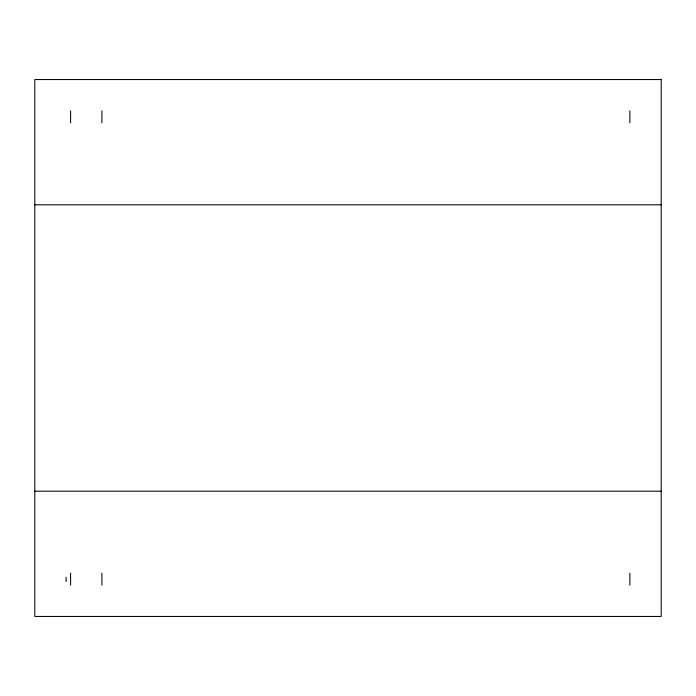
<?xml version="1.0" encoding="UTF-8"?>
<svg xmlns="http://www.w3.org/2000/svg" width="696" height="696" viewBox="0 0 696 696"><rect width="100%" height="100%" fill="white"/><g stroke="black" fill="none" stroke-linecap="round" stroke-linejoin="round"><path stroke-width="1.04" d="M34.8 204.824L661.2 204.824M34.8 491.176L661.2 491.176M629.88 110.864L629.88 122.8M629.88 573.2L629.88 585.136M101.912 110.864L101.912 122.8M101.912 573.2L101.912 585.136M70.592 110.864L70.592 122.8M70.592 573.2L70.592 585.136M66.12 577.21L66.12 581.56M661.2 79.544L34.8 79.544L34.8 616.456L661.2 616.456L661.2 79.544"/></g></svg>
